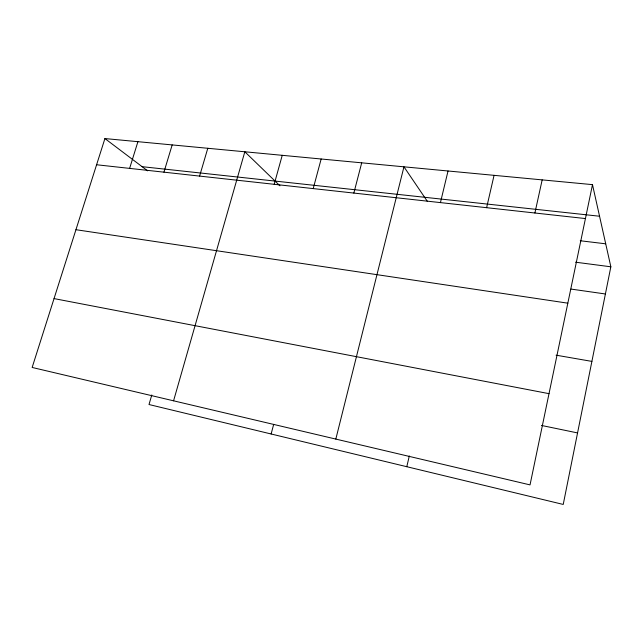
<?xml version="1.0" encoding="UTF-8"?>
<svg xmlns="http://www.w3.org/2000/svg" width="643" height="643" viewBox="0 0 643 643"><rect width="100%" height="100%" fill="white"/><g stroke="black" fill="none" stroke-linecap="round" stroke-linejoin="round"><path stroke-width="0.96" d="M592.492 184.637L530.033 484.894L32.15 367.458L104.922 138.558L592.492 184.637L610.85 266.797L563.228 504.442L149.007 404.527L151.788 394.971M534.904 213.002L542.17 179.887M486.622 207.689L494.065 175.338M406.786 466.705L409.31 455.959M440.439 202.609L448.034 170.99M335.823 439.081L403.957 166.818L427.394 201.388M353.843 193.077L361.704 162.832M271.129 433.985L273.677 424.356M313.205 188.6L321.162 158.998M274.191 184.308L282.237 155.317M173.57 400.814L244.83 151.78L279.954 185.819M199.595 176.094L207.793 148.284M163.933 172.163L172.179 144.916M129.621 168.394L137.915 141.677M142.103 166.674L599.557 216.233M96.595 164.753L585.435 218.564M580.275 240.755L605.714 243.818M575.557 262.199L610.85 266.797M570.976 289.069L605.401 293.98M75.946 229.704L567.833 303.174M556.082 355.177L591.89 361.398M54.044 298.593L549.018 393.661M541.454 425.441L577.559 432.924M104.922 138.558L147.625 170.845"/></g></svg>
